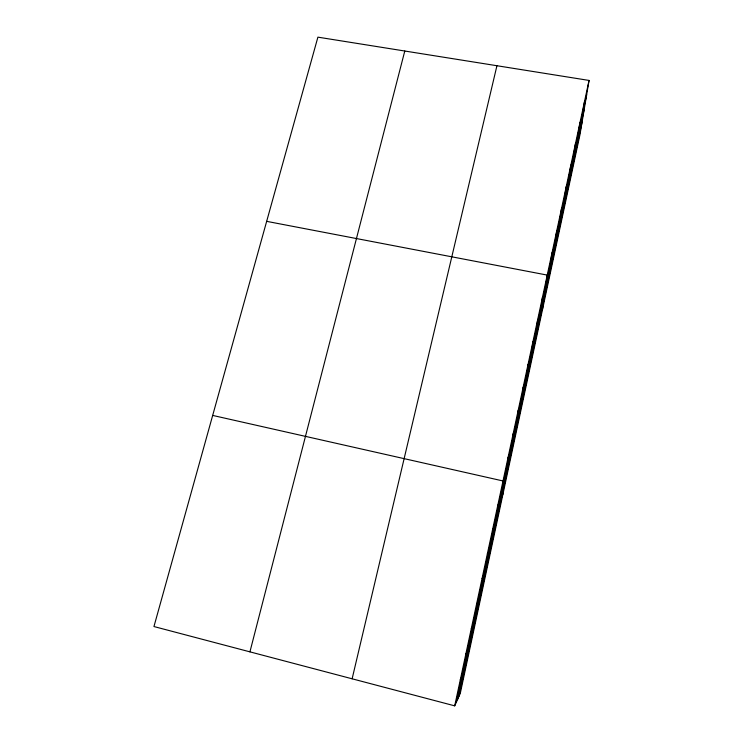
<?xml version="1.0" encoding="UTF-8"?>
<svg xmlns="http://www.w3.org/2000/svg" width="743" height="743" viewBox="0 0 743 743"><rect width="100%" height="100%" fill="white"/><g stroke="black" fill="none" stroke-linecap="round" stroke-linejoin="round"><path stroke-width="1.11" d="M502.909 494.364L503.011 480.962L212.684 415.421M507.943 461.44L508.119 457.196M512.846 438.584L513.172 433.661M517.704 415.931L518.177 410.35M522.524 393.502L523.137 387.27M527.298 371.277L528.05 364.404M532.016 349.256L532.917 341.761M536.706 327.44L537.737 319.323M541.341 305.819L542.511 297.107M542.344 310.295L547.238 275.096L266.663 221.349M550.637 262.53L552.058 252.629M555.281 240.871L556.841 230.386M559.888 219.408L561.569 208.346M564.457 198.149L566.259 186.521M568.98 177.075L570.903 164.909M573.457 156.206L575.5 143.492M577.896 135.514L580.06 122.27M582.298 115.016L584.574 101.252M589.05 80.43L579.977 134.622L460.261 693.442L454.707 705.85L153.95 626.544L317.902 37.15L589.05 80.43L454.707 705.85M457.614 699.349L584.332 108.617M458.998 696.256L582.066 122.168M456.183 702.544L586.664 94.705M352.126 678.805L496.937 65.728M249.927 651.852L404.786 51.016M460.288 679.845L461.589 677.365M465.824 654.1L466.938 652.428M471.294 628.615L472.242 627.733M476.718 603.39L477.489 603.288M482.077 578.416L482.69 579.066M487.389 553.684L487.835 555.086M492.646 529.211L492.934 531.338M497.856 504.971L497.986 507.822"/></g></svg>
